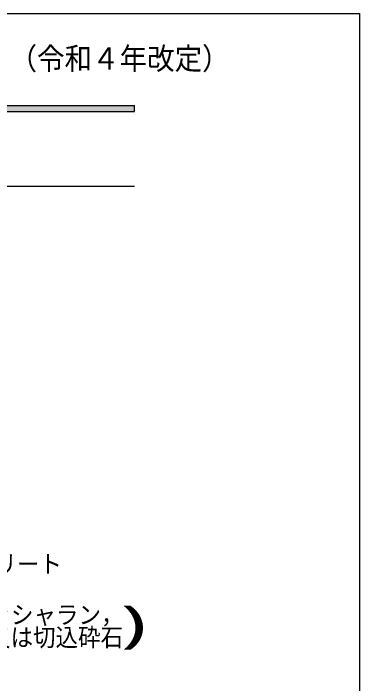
# Model space of a CAD drawing. Header units: millimetres. Extents: x 0 to 420, y 0 to 297.
# Drawn here: x 380.2 to 420.2, y 219.4 to 297 of the extents above; entities that cross this region are included whole.
import ezdxf
from ezdxf.enums import TextEntityAlignment as Align

# ---------------------------------------------------------------- set-up
doc = ezdxf.new("R2010")
doc.units = ezdxf.units.MM
doc.styles.add('kst32b', font='NotoSansJP-Variable.ttf')

msp = doc.modelspace()

# ---------------------------------------------------------------- hatches: boundary and pattern name
h = msp.add_hatch(color=7)
h.paths.add_polyline_path([(394.166, 285.623), (394.166, 286.321), (26.183, 285.623), (394.166, 285.623)])
h.paths.add_polyline_path([(394.166, 286.321), (26.183, 285.623), (26.183, 286.321), (394.166, 286.321)])

# ---------------------------------------------------------------- linework, layer by layer
at = {"lineweight": 13}
msp.add_lwpolyline([(0.191, 0), (0.191, 296.968), (420.158, 296.968), (420.158, 0)], close=True, dxfattribs=at)
at = {"lineweight": 0}
for points in [[(394.166, 285.623), (394.166, 286.321), (26.183, 285.623)], [(394.166, 286.321), (26.183, 285.623), (26.183, 286.321)]]:
    msp.add_lwpolyline(points, close=True, dxfattribs=at)
at = {"lineweight": 13}
msp.add_lwpolyline([(394.166, 276.987), (26.183, 276.987)], dxfattribs=at)

# ---------------------------------------------------------------- texts
at = {"style": 'kst32b'}
for s, height, p, p2 in [('建築工事標準詳細図\u3000（令和４年改定）', 2.54, (348.008, 290.486), (405.158, 290.486)), ('基礎コンクリート', 2.0791, (365.019, 232.325), (385.81, 232.325)), ('再生クラッシャラン，', 2.0791, (366.924, 226.462), (392.913, 226.462)), ('(          )', 4.15825, (364.363, 224.388), (395.55, 224.388)), ('切込砂利又は切込砕石', 2.0791, (366.882, 223.859), (392.871, 223.859))]:
    msp.add_text(s, height=height, dxfattribs=at).set_placement(p, p2, align=Align.FIT)

doc.saveas('drawing.dxf')
